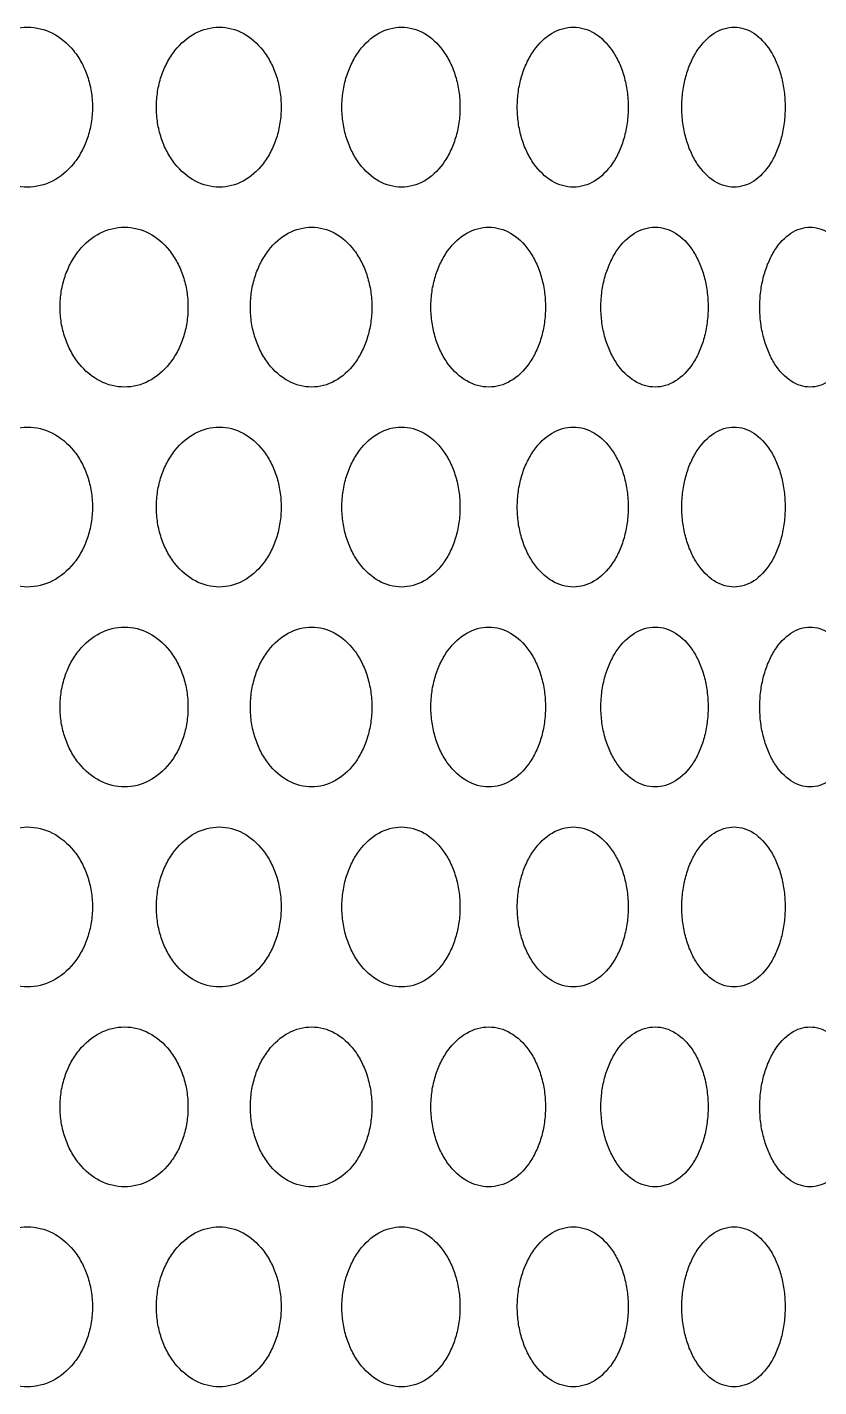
# Model space of a CAD drawing. Header units: millimetres. Extents: x 324 to 7054, y -67 to 2159.
# Drawn here: x 845.6 to 885.2, y 415 to 483 of the extents above; entities that cross this region are included whole.
import ezdxf

# ---------------------------------------------------------------- set-up
doc = ezdxf.new("R2010")
doc.units = ezdxf.units.MM
doc.header["$LTSCALE"] = 153.67
doc.layers.add('02___PRT_ALL_AXES', color=7, linetype='CONTINUOUS')

msp = doc.modelspace()

# ---------------------------------------------------------------- linework, layer by layer
at = {"layer": '02___PRT_ALL_AXES', "linetype": 'Continuous'}
for points in [[(842.34305, 479), (842.34334, 479.26583), (842.38646, 479.78945), (842.57807, 480.54514), (842.88472, 481.23528), (843.43668, 482.04859), (844.3525, 482.7909), (845.64671, 483.10456), (846.9294, 482.79082), (847.82828, 482.05038), (848.36732, 481.2386), (848.66669, 480.54817), (848.85354, 479.79095), (848.89552, 479.2663), (848.8958, 479)], [(852.09656, 479), (852.09684, 479.26583), (852.13801, 479.78945), (852.32094, 480.54514), (852.61365, 481.23528), (853.1404, 482.04859), (854.01404, 482.7909), (855.24764, 483.10456), (856.4692, 482.79082), (857.32454, 482.05038), (857.83725, 481.2386), (858.12193, 480.54817), (858.29958, 479.79095), (858.3395, 479.2663), (858.33976, 479)], [(861.37941, 479), (861.37967, 479.26583), (861.41873, 479.78945), (861.59224, 480.54514), (861.86984, 481.23528), (862.36927, 482.04859), (863.19722, 482.7909), (864.36529, 483.10456), (865.52082, 482.79082), (866.3292, 482.05038), (866.81353, 481.2386), (867.08238, 480.54817), (867.25013, 479.79095), (867.28781, 479.2663), (867.28806, 479)], [(870.15443, 479), (870.15467, 479.26583), (870.19146, 479.78945), (870.35486, 480.54514), (870.61623, 481.23528), (871.08635, 482.04859), (871.8653, 482.7909), (872.96316, 483.10456), (874.04804, 482.79082), (874.80622, 482.05038), (875.26023, 481.2386), (875.51218, 480.54817), (875.66934, 479.79095), (875.70465, 479.2663), (875.70488, 479)], [(878.38649, 479), (878.38672, 479.26583), (878.42108, 479.78945), (878.57372, 480.54514), (878.81783, 481.23528), (879.25674, 482.04859), (879.98358, 482.7909), (881.00683, 483.10456), (882.01672, 482.79082), (882.72166, 482.05038), (883.14354, 481.2386), (883.37757, 480.54817), (883.52353, 479.79095), (883.55631, 479.2663), (883.55652, 479)], [(848.8958, 479), (848.89552, 478.73417), (848.85369, 478.21055), (848.66761, 477.45486), (848.36913, 476.76472), (847.83009, 475.95141), (846.93041, 475.2091), (845.64427, 474.89544), (844.35351, 475.20918), (843.43854, 475.94962), (842.88658, 476.7614), (842.57902, 477.45183), (842.38662, 478.20905), (842.34333, 478.7337), (842.34305, 479)], [(858.33976, 479), (858.33949, 478.73417), (858.29973, 478.21055), (858.12281, 477.45486), (857.83897, 476.76472), (857.32626, 475.95141), (856.47016, 475.2091), (855.24531, 474.89544), (854.015, 475.20918), (853.14217, 475.94962), (852.61542, 476.7614), (852.32185, 477.45183), (852.13816, 478.20905), (852.09683, 478.7337), (852.09656, 479)], [(867.28806, 479), (867.28781, 478.73417), (867.25026, 478.21055), (867.08321, 477.45486), (866.81516, 476.76472), (866.33083, 475.95141), (865.52173, 475.2091), (864.36309, 474.89544), (863.19813, 475.20918), (862.37095, 475.94962), (861.87152, 476.7614), (861.5931, 477.45183), (861.41887, 478.20905), (861.37967, 478.7337), (861.37941, 479)], [(875.70488, 479), (875.70464, 478.73417), (875.66947, 478.21055), (875.51296, 477.45486), (875.26176, 476.76472), (874.80775, 475.95141), (874.0489, 475.2091), (872.96109, 474.89544), (871.86616, 475.20918), (871.08792, 475.94962), (870.61782, 476.7614), (870.35567, 477.45183), (870.19159, 478.20905), (870.15467, 478.7337), (870.15443, 479)], [(883.55652, 479), (883.5563, 478.73417), (883.52365, 478.21055), (883.3783, 477.45486), (883.14496, 476.76472), (882.72308, 475.95141), (882.01752, 475.2091), (881.0049, 474.89544), (879.98438, 475.20918), (879.25821, 475.94962), (878.81931, 476.7614), (878.57449, 477.45183), (878.42121, 478.20905), (878.38671, 478.7337), (878.38649, 479)], [(847.27624, 469), (847.27652, 469.26583), (847.31869, 469.78945), (847.50605, 470.54514), (847.80588, 471.23528), (848.34551, 472.04859), (849.24069, 472.7909), (850.50523, 473.10456), (851.75798, 472.79082), (852.63553, 472.05038), (853.16167, 471.2386), (853.45383, 470.54817), (853.63618, 469.79095), (853.67715, 469.2663), (853.67742, 469)], [(856.79919, 469), (856.79946, 469.26583), (856.83959, 469.78945), (857.0179, 470.54514), (857.3032, 471.23528), (857.81655, 472.04859), (858.66777, 472.7909), (859.86921, 473.10456), (861.05834, 472.79082), (861.89062, 472.05038), (862.38939, 471.2386), (862.66629, 470.54817), (862.83908, 469.79095), (862.8779, 469.2663), (862.87815, 469)], [(865.83264, 469), (865.83289, 469.26583), (865.87083, 469.78945), (866.03938, 470.54514), (866.309, 471.23528), (866.79401, 472.04859), (867.59787, 472.7909), (868.7314, 473.10456), (869.85217, 472.79082), (870.63583, 472.05038), (871.10524, 471.2386), (871.36577, 470.54817), (871.52831, 469.79095), (871.56482, 469.2663), (871.56506, 469)], [(874.34044, 469), (874.34068, 469.26583), (874.37627, 469.78945), (874.53437, 470.54514), (874.78724, 471.23528), (875.24198, 472.04859), (875.99525, 472.7909), (877.05633, 473.10456), (878.10425, 472.79082), (878.83617, 472.05038), (879.27434, 471.2386), (879.51745, 470.54817), (879.66908, 469.79095), (879.70314, 469.2663), (879.70336, 469)], [(882.28853, 469), (882.28875, 469.26583), (882.32185, 469.78945), (882.46888, 470.54514), (882.70398, 471.23528), (883.12662, 472.04859), (883.8263, 472.7909), (884.81069, 473.10456), (885.78155, 472.79082), (886.4588, 472.05038), (886.86397, 471.2386), (887.08869, 470.54817), (887.22882, 469.79095), (887.26029, 469.2663), (887.26049, 469)], [(853.67742, 469), (853.67715, 468.73417), (853.63633, 468.21055), (853.45474, 467.45486), (853.16343, 466.76472), (852.6373, 465.95141), (851.75897, 465.2091), (850.50284, 464.89544), (849.24168, 465.20918), (848.34732, 465.94962), (847.8077, 466.7614), (847.50699, 467.45183), (847.31885, 468.20905), (847.27652, 468.7337), (847.27624, 469)], [(862.87815, 469), (862.87789, 468.73417), (862.83922, 468.21055), (862.66715, 467.45486), (862.39107, 466.76472), (861.8923, 465.95141), (861.05928, 465.2091), (859.86694, 464.89544), (858.6687, 465.20918), (857.81827, 465.94962), (857.30493, 466.7614), (857.01879, 467.45183), (856.83974, 468.20905), (856.79945, 468.7337), (856.79919, 469)], [(871.56506, 469), (871.56482, 468.73417), (871.52844, 468.21055), (871.36658, 467.45486), (871.10682, 466.76472), (870.63742, 465.95141), (869.85305, 465.2091), (868.72926, 464.89544), (867.59875, 465.20918), (866.79564, 465.94962), (866.31063, 466.7614), (866.04022, 467.45183), (865.87097, 468.20905), (865.83289, 468.7337), (865.83264, 469)], [(879.70336, 469), (879.70314, 468.73417), (879.66921, 468.21055), (879.5182, 467.45486), (879.27581, 466.76472), (878.83765, 465.95141), (878.10507, 465.2091), (877.05433, 464.89544), (875.99608, 465.20918), (875.2435, 465.94962), (874.78877, 466.7614), (874.53516, 467.45183), (874.3764, 468.20905), (874.34067, 468.7337), (874.34044, 469)], [(887.26049, 469), (887.26028, 468.73417), (887.22893, 468.21055), (887.08938, 467.45486), (886.86533, 466.76472), (886.46017, 465.95141), (885.78231, 465.2091), (884.80883, 464.89544), (883.82707, 465.20918), (883.12804, 465.94962), (882.7054, 466.7614), (882.46961, 467.45183), (882.32197, 468.20905), (882.28874, 468.7337), (882.28853, 469)], [(842.34305, 459), (842.34334, 459.26583), (842.38646, 459.78945), (842.57807, 460.54514), (842.88472, 461.23528), (843.43668, 462.04859), (844.3525, 462.7909), (845.64671, 463.10456), (846.9294, 462.79082), (847.82828, 462.05038), (848.36732, 461.2386), (848.66669, 460.54817), (848.85354, 459.79095), (848.89552, 459.2663), (848.8958, 459)], [(852.09656, 459), (852.09684, 459.26583), (852.13801, 459.78945), (852.32094, 460.54514), (852.61365, 461.23528), (853.1404, 462.04859), (854.01404, 462.7909), (855.24764, 463.10456), (856.4692, 462.79082), (857.32454, 462.05038), (857.83725, 461.2386), (858.12193, 460.54817), (858.29958, 459.79095), (858.3395, 459.2663), (858.33976, 459)], [(861.37941, 459), (861.37967, 459.26583), (861.41873, 459.78945), (861.59224, 460.54514), (861.86984, 461.23528), (862.36927, 462.04859), (863.19722, 462.7909), (864.36529, 463.10456), (865.52082, 462.79082), (866.3292, 462.05038), (866.81353, 461.2386), (867.08238, 460.54817), (867.25013, 459.79095), (867.28781, 459.2663), (867.28806, 459)], [(870.15443, 459), (870.15467, 459.26583), (870.19146, 459.78945), (870.35486, 460.54514), (870.61623, 461.23528), (871.08635, 462.04859), (871.8653, 462.7909), (872.96316, 463.10456), (874.04804, 462.79082), (874.80622, 462.05038), (875.26023, 461.2386), (875.51218, 460.54817), (875.66934, 459.79095), (875.70465, 459.2663), (875.70488, 459)], [(878.38649, 459), (878.38672, 459.26583), (878.42108, 459.78945), (878.57372, 460.54514), (878.81783, 461.23528), (879.25674, 462.04859), (879.98358, 462.7909), (881.00683, 463.10456), (882.01672, 462.79082), (882.72166, 462.05038), (883.14354, 461.2386), (883.37757, 460.54817), (883.52353, 459.79095), (883.55631, 459.2663), (883.55652, 459)], [(848.8958, 459), (848.89552, 458.73417), (848.85369, 458.21055), (848.66761, 457.45486), (848.36913, 456.76472), (847.83009, 455.95141), (846.93041, 455.2091), (845.64427, 454.89544), (844.35351, 455.20918), (843.43854, 455.94962), (842.88658, 456.7614), (842.57902, 457.45183), (842.38662, 458.20905), (842.34333, 458.7337), (842.34305, 459)], [(858.33976, 459), (858.33949, 458.73417), (858.29973, 458.21055), (858.12281, 457.45486), (857.83897, 456.76472), (857.32626, 455.95141), (856.47016, 455.2091), (855.24531, 454.89544), (854.015, 455.20918), (853.14217, 455.94962), (852.61542, 456.7614), (852.32185, 457.45183), (852.13816, 458.20905), (852.09683, 458.7337), (852.09656, 459)], [(867.28806, 459), (867.28781, 458.73417), (867.25026, 458.21055), (867.08321, 457.45486), (866.81516, 456.76472), (866.33083, 455.95141), (865.52173, 455.2091), (864.36309, 454.89544), (863.19813, 455.20918), (862.37095, 455.94962), (861.87152, 456.7614), (861.5931, 457.45183), (861.41887, 458.20905), (861.37967, 458.7337), (861.37941, 459)], [(875.70488, 459), (875.70464, 458.73417), (875.66947, 458.21055), (875.51296, 457.45486), (875.26176, 456.76472), (874.80775, 455.95141), (874.0489, 455.2091), (872.96109, 454.89544), (871.86616, 455.20918), (871.08792, 455.94962), (870.61782, 456.7614), (870.35567, 457.45183), (870.19159, 458.20905), (870.15467, 458.7337), (870.15443, 459)], [(883.55652, 459), (883.5563, 458.73417), (883.52365, 458.21055), (883.3783, 457.45486), (883.14496, 456.76472), (882.72308, 455.95141), (882.01752, 455.2091), (881.0049, 454.89544), (879.98438, 455.20918), (879.25821, 455.94962), (878.81931, 456.7614), (878.57449, 457.45183), (878.42121, 458.20905), (878.38671, 458.7337), (878.38649, 459)], [(847.27624, 449), (847.27652, 449.26583), (847.31869, 449.78945), (847.50605, 450.54514), (847.80588, 451.23528), (848.34551, 452.04859), (849.24069, 452.7909), (850.50523, 453.10456), (851.75798, 452.79082), (852.63553, 452.05038), (853.16167, 451.2386), (853.45383, 450.54817), (853.63618, 449.79095), (853.67715, 449.2663), (853.67742, 449)], [(856.79919, 449), (856.79946, 449.26583), (856.83959, 449.78945), (857.0179, 450.54514), (857.3032, 451.23528), (857.81655, 452.04859), (858.66777, 452.7909), (859.86921, 453.10456), (861.05834, 452.79082), (861.89062, 452.05038), (862.38939, 451.2386), (862.66629, 450.54817), (862.83908, 449.79095), (862.8779, 449.2663), (862.87815, 449)], [(865.83264, 449), (865.83289, 449.26583), (865.87083, 449.78945), (866.03938, 450.54514), (866.309, 451.23528), (866.79401, 452.04859), (867.59787, 452.7909), (868.7314, 453.10456), (869.85217, 452.79082), (870.63583, 452.05038), (871.10524, 451.2386), (871.36577, 450.54817), (871.52831, 449.79095), (871.56482, 449.2663), (871.56506, 449)], [(874.34044, 449), (874.34068, 449.26583), (874.37627, 449.78945), (874.53437, 450.54514), (874.78724, 451.23528), (875.24198, 452.04859), (875.99525, 452.7909), (877.05633, 453.10456), (878.10425, 452.79082), (878.83617, 452.05038), (879.27434, 451.2386), (879.51745, 450.54817), (879.66908, 449.79095), (879.70314, 449.2663), (879.70336, 449)], [(882.28853, 449), (882.28875, 449.26583), (882.32185, 449.78945), (882.46888, 450.54514), (882.70398, 451.23528), (883.12662, 452.04859), (883.8263, 452.7909), (884.81069, 453.10456), (885.78155, 452.79082), (886.4588, 452.05038), (886.86397, 451.2386), (887.08869, 450.54817), (887.22882, 449.79095), (887.26029, 449.2663), (887.26049, 449)], [(853.67742, 449), (853.67715, 448.73417), (853.63633, 448.21055), (853.45474, 447.45486), (853.16343, 446.76472), (852.6373, 445.95141), (851.75897, 445.2091), (850.50284, 444.89544), (849.24168, 445.20918), (848.34732, 445.94962), (847.8077, 446.7614), (847.50699, 447.45183), (847.31885, 448.20905), (847.27652, 448.7337), (847.27624, 449)], [(862.87815, 449), (862.87789, 448.73417), (862.83922, 448.21055), (862.66715, 447.45486), (862.39107, 446.76472), (861.8923, 445.95141), (861.05928, 445.2091), (859.86694, 444.89544), (858.6687, 445.20918), (857.81827, 445.94962), (857.30493, 446.7614), (857.01879, 447.45183), (856.83974, 448.20905), (856.79945, 448.7337), (856.79919, 449)], [(871.56506, 449), (871.56482, 448.73417), (871.52844, 448.21055), (871.36658, 447.45486), (871.10682, 446.76472), (870.63742, 445.95141), (869.85305, 445.2091), (868.72926, 444.89544), (867.59875, 445.20918), (866.79564, 445.94962), (866.31063, 446.7614), (866.04022, 447.45183), (865.87097, 448.20905), (865.83289, 448.7337), (865.83264, 449)], [(879.70336, 449), (879.70314, 448.73417), (879.66921, 448.21055), (879.5182, 447.45486), (879.27581, 446.76472), (878.83765, 445.95141), (878.10507, 445.2091), (877.05433, 444.89544), (875.99608, 445.20918), (875.2435, 445.94962), (874.78877, 446.7614), (874.53516, 447.45183), (874.3764, 448.20905), (874.34067, 448.7337), (874.34044, 449)], [(887.26049, 449), (887.26028, 448.73417), (887.22893, 448.21055), (887.08938, 447.45486), (886.86533, 446.76472), (886.46017, 445.95141), (885.78231, 445.2091), (884.80883, 444.89544), (883.82707, 445.20918), (883.12804, 445.94962), (882.7054, 446.7614), (882.46961, 447.45183), (882.32197, 448.20905), (882.28874, 448.7337), (882.28853, 449)], [(842.34305, 439), (842.34334, 439.26583), (842.38646, 439.78945), (842.57807, 440.54514), (842.88472, 441.23528), (843.43668, 442.04859), (844.3525, 442.7909), (845.64671, 443.10456), (846.9294, 442.79082), (847.82828, 442.05038), (848.36732, 441.2386), (848.66669, 440.54817), (848.85354, 439.79095), (848.89552, 439.2663), (848.8958, 439)], [(852.09656, 439), (852.09684, 439.26583), (852.13801, 439.78945), (852.32094, 440.54514), (852.61365, 441.23528), (853.1404, 442.04859), (854.01404, 442.7909), (855.24764, 443.10456), (856.4692, 442.79082), (857.32454, 442.05038), (857.83725, 441.2386), (858.12193, 440.54817), (858.29958, 439.79095), (858.3395, 439.2663), (858.33976, 439)], [(861.37941, 439), (861.37967, 439.26583), (861.41873, 439.78945), (861.59224, 440.54514), (861.86984, 441.23528), (862.36927, 442.04859), (863.19722, 442.7909), (864.36529, 443.10456), (865.52082, 442.79082), (866.3292, 442.05038), (866.81353, 441.2386), (867.08238, 440.54817), (867.25013, 439.79095), (867.28781, 439.2663), (867.28806, 439)], [(870.15443, 439), (870.15467, 439.26583), (870.19146, 439.78945), (870.35486, 440.54514), (870.61623, 441.23528), (871.08635, 442.04859), (871.8653, 442.7909), (872.96316, 443.10456), (874.04804, 442.79082), (874.80622, 442.05038), (875.26023, 441.2386), (875.51218, 440.54817), (875.66934, 439.79095), (875.70465, 439.2663), (875.70488, 439)], [(878.38649, 439), (878.38672, 439.26583), (878.42108, 439.78945), (878.57372, 440.54514), (878.81783, 441.23528), (879.25674, 442.04859), (879.98358, 442.7909), (881.00683, 443.10456), (882.01672, 442.79082), (882.72166, 442.05038), (883.14354, 441.2386), (883.37757, 440.54817), (883.52353, 439.79095), (883.55631, 439.2663), (883.55652, 439)], [(848.8958, 439), (848.89552, 438.73417), (848.85369, 438.21055), (848.66761, 437.45486), (848.36913, 436.76472), (847.83009, 435.95141), (846.93041, 435.2091), (845.64427, 434.89544), (844.35351, 435.20918), (843.43854, 435.94962), (842.88658, 436.7614), (842.57902, 437.45183), (842.38662, 438.20905), (842.34333, 438.7337), (842.34305, 439)], [(858.33976, 439), (858.33949, 438.73417), (858.29973, 438.21055), (858.12281, 437.45486), (857.83897, 436.76472), (857.32626, 435.95141), (856.47016, 435.2091), (855.24531, 434.89544), (854.015, 435.20918), (853.14217, 435.94962), (852.61542, 436.7614), (852.32185, 437.45183), (852.13816, 438.20905), (852.09683, 438.7337), (852.09656, 439)], [(867.28806, 439), (867.28781, 438.73417), (867.25026, 438.21055), (867.08321, 437.45486), (866.81516, 436.76472), (866.33083, 435.95141), (865.52173, 435.2091), (864.36309, 434.89544), (863.19813, 435.20918), (862.37095, 435.94962), (861.87152, 436.7614), (861.5931, 437.45183), (861.41887, 438.20905), (861.37967, 438.7337), (861.37941, 439)], [(875.70488, 439), (875.70464, 438.73417), (875.66947, 438.21055), (875.51296, 437.45486), (875.26176, 436.76472), (874.80775, 435.95141), (874.0489, 435.2091), (872.96109, 434.89544), (871.86616, 435.20918), (871.08792, 435.94962), (870.61782, 436.7614), (870.35567, 437.45183), (870.19159, 438.20905), (870.15467, 438.7337), (870.15443, 439)], [(883.55652, 439), (883.5563, 438.73417), (883.52365, 438.21055), (883.3783, 437.45486), (883.14496, 436.76472), (882.72308, 435.95141), (882.01752, 435.2091), (881.0049, 434.89544), (879.98438, 435.20918), (879.25821, 435.94962), (878.81931, 436.7614), (878.57449, 437.45183), (878.42121, 438.20905), (878.38671, 438.7337), (878.38649, 439)], [(847.27624, 429), (847.27652, 429.26583), (847.31869, 429.78945), (847.50605, 430.54514), (847.80588, 431.23528), (848.34551, 432.04859), (849.24069, 432.7909), (850.50523, 433.10456), (851.75798, 432.79082), (852.63553, 432.05038), (853.16167, 431.2386), (853.45383, 430.54817), (853.63618, 429.79095), (853.67715, 429.2663), (853.67742, 429)], [(856.79919, 429), (856.79946, 429.26583), (856.83959, 429.78945), (857.0179, 430.54514), (857.3032, 431.23528), (857.81655, 432.04859), (858.66777, 432.7909), (859.86921, 433.10456), (861.05834, 432.79082), (861.89062, 432.05038), (862.38939, 431.2386), (862.66629, 430.54817), (862.83908, 429.79095), (862.8779, 429.2663), (862.87815, 429)], [(865.83264, 429), (865.83289, 429.26583), (865.87083, 429.78945), (866.03938, 430.54514), (866.309, 431.23528), (866.79401, 432.04859), (867.59787, 432.7909), (868.7314, 433.10456), (869.85217, 432.79082), (870.63583, 432.05038), (871.10524, 431.2386), (871.36577, 430.54817), (871.52831, 429.79095), (871.56482, 429.2663), (871.56506, 429)], [(874.34044, 429), (874.34068, 429.26583), (874.37627, 429.78945), (874.53437, 430.54514), (874.78724, 431.23528), (875.24198, 432.04859), (875.99525, 432.7909), (877.05633, 433.10456), (878.10425, 432.79082), (878.83617, 432.05038), (879.27434, 431.2386), (879.51745, 430.54817), (879.66908, 429.79095), (879.70314, 429.2663), (879.70336, 429)], [(882.28853, 429), (882.28875, 429.26583), (882.32185, 429.78945), (882.46888, 430.54514), (882.70398, 431.23528), (883.12662, 432.04859), (883.8263, 432.7909), (884.81069, 433.10456), (885.78155, 432.79082), (886.4588, 432.05038), (886.86397, 431.2386), (887.08869, 430.54817), (887.22882, 429.79095), (887.26029, 429.2663), (887.26049, 429)], [(853.67742, 429), (853.67715, 428.73417), (853.63633, 428.21055), (853.45474, 427.45486), (853.16343, 426.76472), (852.6373, 425.95141), (851.75897, 425.2091), (850.50284, 424.89544), (849.24168, 425.20918), (848.34732, 425.94962), (847.8077, 426.7614), (847.50699, 427.45183), (847.31885, 428.20905), (847.27652, 428.7337), (847.27624, 429)], [(862.87815, 429), (862.87789, 428.73417), (862.83922, 428.21055), (862.66715, 427.45486), (862.39107, 426.76472), (861.8923, 425.95141), (861.05928, 425.2091), (859.86694, 424.89544), (858.6687, 425.20918), (857.81827, 425.94962), (857.30493, 426.7614), (857.01879, 427.45183), (856.83974, 428.20905), (856.79945, 428.7337), (856.79919, 429)], [(871.56506, 429), (871.56482, 428.73417), (871.52844, 428.21055), (871.36658, 427.45486), (871.10682, 426.76472), (870.63742, 425.95141), (869.85305, 425.2091), (868.72926, 424.89544), (867.59875, 425.20918), (866.79564, 425.94962), (866.31063, 426.7614), (866.04022, 427.45183), (865.87097, 428.20905), (865.83289, 428.7337), (865.83264, 429)], [(879.70336, 429), (879.70314, 428.73417), (879.66921, 428.21055), (879.5182, 427.45486), (879.27581, 426.76472), (878.83765, 425.95141), (878.10507, 425.2091), (877.05433, 424.89544), (875.99608, 425.20918), (875.2435, 425.94962), (874.78877, 426.7614), (874.53516, 427.45183), (874.3764, 428.20905), (874.34067, 428.7337), (874.34044, 429)], [(887.26049, 429), (887.26028, 428.73417), (887.22893, 428.21055), (887.08938, 427.45486), (886.86533, 426.76472), (886.46017, 425.95141), (885.78231, 425.2091), (884.80883, 424.89544), (883.82707, 425.20918), (883.12804, 425.94962), (882.7054, 426.7614), (882.46961, 427.45183), (882.32197, 428.20905), (882.28874, 428.7337), (882.28853, 429)], [(842.34305, 419), (842.34334, 419.26583), (842.38646, 419.78945), (842.57807, 420.54514), (842.88472, 421.23528), (843.43668, 422.04859), (844.3525, 422.7909), (845.64671, 423.10456), (846.9294, 422.79082), (847.82828, 422.05038), (848.36732, 421.2386), (848.66669, 420.54817), (848.85354, 419.79095), (848.89552, 419.2663), (848.8958, 419)], [(852.09656, 419), (852.09684, 419.26583), (852.13801, 419.78945), (852.32094, 420.54514), (852.61365, 421.23528), (853.1404, 422.04859), (854.01404, 422.7909), (855.24764, 423.10456), (856.4692, 422.79082), (857.32454, 422.05038), (857.83725, 421.2386), (858.12193, 420.54817), (858.29958, 419.79095), (858.3395, 419.2663), (858.33976, 419)], [(861.37941, 419), (861.37967, 419.26583), (861.41873, 419.78945), (861.59224, 420.54514), (861.86984, 421.23528), (862.36927, 422.04859), (863.19722, 422.7909), (864.36529, 423.10456), (865.52082, 422.79082), (866.3292, 422.05038), (866.81353, 421.2386), (867.08238, 420.54817), (867.25013, 419.79095), (867.28781, 419.2663), (867.28806, 419)], [(870.15443, 419), (870.15467, 419.26583), (870.19146, 419.78945), (870.35486, 420.54514), (870.61623, 421.23528), (871.08635, 422.04859), (871.8653, 422.7909), (872.96316, 423.10456), (874.04804, 422.79082), (874.80622, 422.05038), (875.26023, 421.2386), (875.51218, 420.54817), (875.66934, 419.79095), (875.70465, 419.2663), (875.70488, 419)], [(878.38649, 419), (878.38672, 419.26583), (878.42108, 419.78945), (878.57372, 420.54514), (878.81783, 421.23528), (879.25674, 422.04859), (879.98358, 422.7909), (881.00683, 423.10456), (882.01672, 422.79082), (882.72166, 422.05038), (883.14354, 421.2386), (883.37757, 420.54817), (883.52353, 419.79095), (883.55631, 419.2663), (883.55652, 419)], [(848.8958, 419), (848.89552, 418.73417), (848.85369, 418.21055), (848.66761, 417.45486), (848.36913, 416.76472), (847.83009, 415.95141), (846.93041, 415.2091), (845.64427, 414.89544), (844.35351, 415.20918), (843.43854, 415.94962), (842.88658, 416.7614), (842.57902, 417.45183), (842.38662, 418.20905), (842.34333, 418.7337), (842.34305, 419)], [(858.33976, 419), (858.33949, 418.73417), (858.29973, 418.21055), (858.12281, 417.45486), (857.83897, 416.76472), (857.32626, 415.95141), (856.47016, 415.2091), (855.24531, 414.89544), (854.015, 415.20918), (853.14217, 415.94962), (852.61542, 416.7614), (852.32185, 417.45183), (852.13816, 418.20905), (852.09683, 418.7337), (852.09656, 419)], [(867.28806, 419), (867.28781, 418.73417), (867.25026, 418.21055), (867.08321, 417.45486), (866.81516, 416.76472), (866.33083, 415.95141), (865.52173, 415.2091), (864.36309, 414.89544), (863.19813, 415.20918), (862.37095, 415.94962), (861.87152, 416.7614), (861.5931, 417.45183), (861.41887, 418.20905), (861.37967, 418.7337), (861.37941, 419)], [(875.70488, 419), (875.70464, 418.73417), (875.66947, 418.21055), (875.51296, 417.45486), (875.26176, 416.76472), (874.80775, 415.95141), (874.0489, 415.2091), (872.96109, 414.89544), (871.86616, 415.20918), (871.08792, 415.94962), (870.61782, 416.7614), (870.35567, 417.45183), (870.19159, 418.20905), (870.15467, 418.7337), (870.15443, 419)], [(883.55652, 419), (883.5563, 418.73417), (883.52365, 418.21055), (883.3783, 417.45486), (883.14496, 416.76472), (882.72308, 415.95141), (882.01752, 415.2091), (881.0049, 414.89544), (879.98438, 415.20918), (879.25821, 415.94962), (878.81931, 416.7614), (878.57449, 417.45183), (878.42121, 418.20905), (878.38671, 418.7337), (878.38649, 419)]]:
    msp.add_open_spline(points, degree=3, knots=[0, 0, 0, 0, 0.0625, 0.125, 0.1875, 0.25, 0.375, 0.5, 0.625, 0.75, 0.8125, 0.875, 0.9375, 1, 1, 1, 1], dxfattribs=at)

doc.saveas('drawing.dxf')
